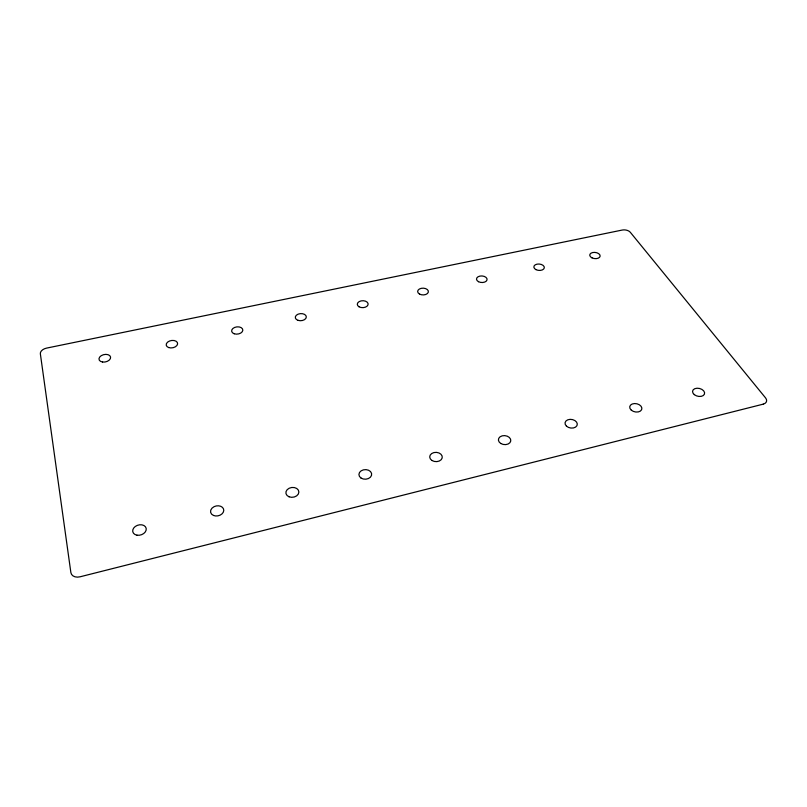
<?xml version="1.0" encoding="UTF-8"?>
<svg xmlns="http://www.w3.org/2000/svg" width="807" height="807" viewBox="0 0 807 807"><rect width="100%" height="100%" fill="white"/><g stroke="black" fill="none" stroke-linecap="round" stroke-linejoin="round"><path stroke-width="1.21" d="M763.24 404.146L80.064 576.803A8.574 6.305 -21.1 0 1 70.865 572.546L40.35 353.779A6.991 4.307 -13.7 0 1 46.584 348.11L622.268 230.045A6.022 3.46 7.4 0 1 630.297 232.265L765.561 397.901A7.374 4.701 15.4 0 1 763.24 404.146M137.019 535.192A6.92 5.104 -16.7 0 0 146.178 528.343A6.92 5.104 -16.7 0 0 135.223 526.517A6.92 5.104 -16.7 0 0 137.019 535.192M289.077 496.799A6.517 4.923 -7 0 0 298.872 492.068A6.517 4.923 -7 0 0 289.178 488.235A6.517 4.923 -7 0 0 289.077 496.799M431.957 460.484A6.295 4.65 2.4 0 0 442.186 457.932A6.295 4.65 2.4 0 0 433.853 452.586A6.295 4.65 2.4 0 0 431.957 460.484M566.453 426.136A6.184 4.328 9.2 0 0 576.934 425.682A6.184 4.328 9.2 0 0 570.095 419.347A6.184 4.328 9.2 0 0 566.453 426.136M694.292 394.623A6.143 3.995 13.4 0 0 704.42 394.199A6.143 3.995 13.4 0 0 697.056 388.217A6.143 3.995 13.4 0 0 694.292 394.623M592.025 257.867A5.225 3.097 6.9 0 0 600.136 256.142A5.225 3.097 6.9 0 0 592.671 252.541A5.225 3.097 6.9 0 0 592.025 257.867M478.501 281.693A5.306 3.289 3.2 0 0 487.035 279.888A5.306 3.289 3.2 0 0 479.842 276.105A5.306 3.289 3.2 0 0 478.501 281.693M359.024 306.781A5.427 3.47 -1.4 0 0 368.002 304.885A5.427 3.47 -1.4 0 0 361.112 300.89A5.427 3.47 -1.4 0 0 359.024 306.781M102.56 362.03A5.911 3.753 -12.1 0 0 110.569 357.017A5.911 3.753 -12.1 0 0 101.238 355.675A5.911 3.753 -12.1 0 0 102.56 362.03M234.212 333.765A5.629 3.632 -6.8 0 0 242.826 330.265A5.629 3.632 -6.8 0 0 234.645 327.43A5.629 3.632 -6.8 0 0 234.212 333.765M168.633 347.545A5.76 3.692 -9.5 0 0 177.601 343.943A5.76 3.692 -9.5 0 0 169.5 341.028A5.76 3.692 -9.5 0 0 168.633 347.545M213.502 515.461A6.698 5.034 -12.1 0 0 223.761 510.579A6.698 5.034 -12.1 0 0 214.158 506.625A6.698 5.034 -12.1 0 0 213.502 515.461M535.979 269.629A5.256 3.198 5.2 0 0 544.301 267.863A5.256 3.198 5.2 0 0 536.968 264.171A5.256 3.198 5.2 0 0 535.979 269.629M631.306 410.158A6.153 4.156 11.6 0 0 641.605 409.714A6.153 4.156 11.6 0 0 634.494 403.55A6.153 4.156 11.6 0 0 631.306 410.158M360.961 478.006A6.385 4.802 -2.1 0 0 371.523 475.373A6.385 4.802 -2.1 0 0 363.402 469.856A6.385 4.802 -2.1 0 0 360.961 478.006M298.035 320.349A5.518 3.551 -4 0 0 306.317 316.949A5.518 3.551 -4 0 0 298.065 314.185A5.518 3.551 -4 0 0 298.035 320.349M419.539 294.081A5.356 3.379 1 0 0 428.295 292.225A5.356 3.379 1 0 0 421.244 288.331A5.356 3.379 1 0 0 419.539 294.081M500.814 443.497A6.224 4.499 6.2 0 0 510.75 441.015A6.224 4.499 6.2 0 0 502.216 435.83A6.224 4.499 6.2 0 0 500.814 443.497"/></g></svg>
